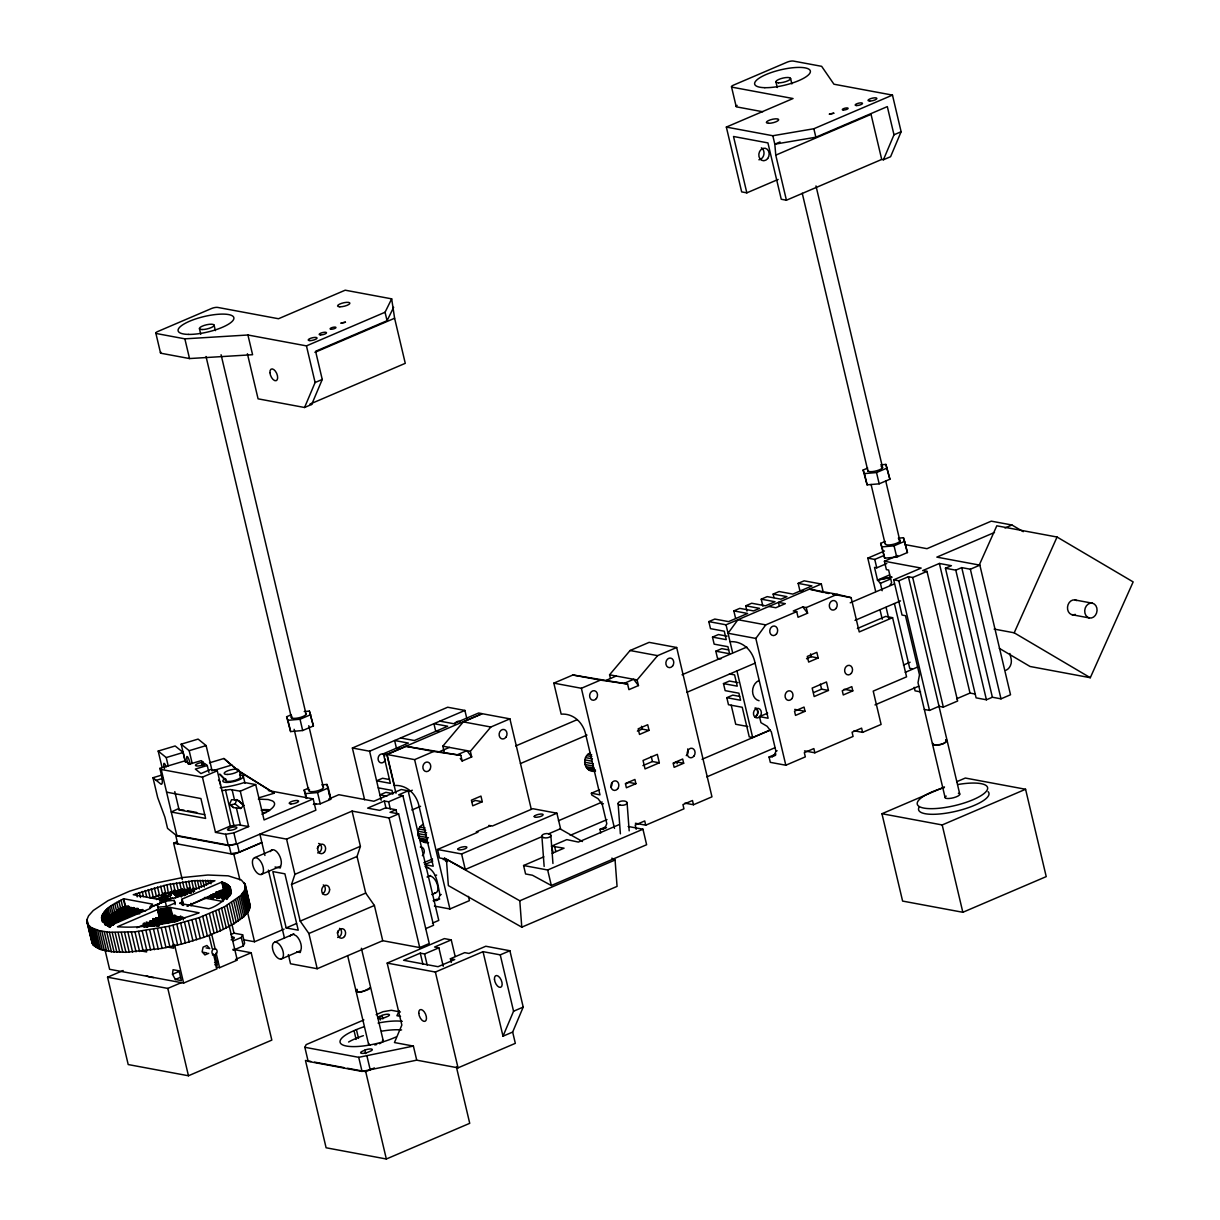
<?xml version="1.0" encoding="UTF-8"?>
<svg xmlns="http://www.w3.org/2000/svg" width="1220" height="1220" viewBox="0 0 1220 1220"><rect width="100%" height="100%" fill="white"/><g stroke="black" fill="none" stroke-linecap="round" stroke-linejoin="round"><path stroke-width="1.5" d="M128.268 914.847L135.298 913.902L135.039 912.148L136.03 911.782L141.81 911.477L142.206 909.601M135.008 912.362L133.864 907.528L135.267 913.856L134.139 909.053M932.736 743.239C933.574 747.372 948.184 743.834 946.247 739.899M428.586 842.608C417.652 844.438 413.961 828.578 423.264 824.354M595.345 771.253C584.395 773.083 580.72 757.208 590.022 752.984M245.266 884.591L244.549 890.417L240.569 895.663L224.327 906.872L199.226 917.623L169.107 926.239L134.917 931.821L109.388 932.248L99.674 930.829L91.164 927.581L87.566 923.952L87.001 919.544L88.572 915.823L93.269 910.486L108.061 900.635L129.671 891.164L155.535 883.143L182.649 877.546L207.842 875.014L228.155 875.838L241.24 879.925L245.266 884.591L250.161 905.408L248.499 911.416L243.787 916.754L234.011 923.769L220.439 930.769L203.892 937.341L181.536 944.097L162.107 948.382L125.965 952.317L111.401 951.722L100.421 949.434L92.842 944.661L91.653 939.263M101.55 917.577C104.127 907.543 115.534 903.349 123.723 898.774L152.622 904.157L150.243 906.475L150.548 908.336L110.578 925.446L104.097 922.503L101.55 917.577L102.343 920.947M172.493 974.277L173.057 969.717L179.081 970.83L181.383 980.59L175.36 979.477L172.493 974.277L179.157 971.41M243.664 805.505L238.876 800.671L234.484 799.847L231.541 799.74L229.68 803.904L233.386 807.548L240.737 808.479L243.664 805.505L248.636 826.55L233.874 832.879L225.654 834.266L215.498 832.375L202.444 777.155L161.223 769.469L159.866 768.371L185.15 760.792L189.359 764.193L201.254 760.624L203.481 762.439L204.304 765.931M932.522 743.559L932.904 744.581C937.021 745.45 946.262 744.474 946.644 740.067L945.729 739.778M211.624 897.157L211.029 898.332L218.212 896.349M180.743 890.188L182.085 895.144L180.24 896.105M396.851 813.45L395.966 809.745L390.019 812.291L398.62 813.893L429.257 943.518L419.726 947.589L382.729 940.696L317.215 968.726L308.889 933.513L300.196 921.115L291.534 884.485L294.904 874.343L286.578 839.116L259.89 834.144L264.923 855.449M382.729 940.696L374.403 905.469L365.71 893.086L357.048 856.455L360.403 846.299L352.077 811.087L286.578 839.116M233.386 807.548L230.153 804.941L235.17 803.98L236.71 799.557L243.725 805.23M425.048 866.413C437.324 869.906 437.477 884.912 440.039 894.992L438.636 898.499L436.272 900.482L433.161 900.741L436.638 899.247M767.639 713.151L759.511 716.628L760.944 722.667L767.151 726.312L771.33 731.832L775.92 751.261L774.517 754.753L772.153 756.736L769.058 756.995L770.323 762.347L785.817 765.23L805.322 756.873L804.331 752.649L813.862 748.577L814.853 752.801L853.07 736.453L852.078 732.213L861.61 728.142L862.601 732.366L881.099 724.451L873.215 691.115L906.567 676.841L892.582 617.671L885.705 616.39L857.355 628.529M247.416 353.754L258.076 398.833L304.558 407.495L315.111 382.516L306.449 345.885L247.919 334.997L184.86 338.84L156.648 333.579A4.514 1.25 -13.3 0 1 157.639 331.565L211.609 308.477A4.514 1.25 -13.3 0 1 217.755 307.425L278.495 318.74L345.199 290.192L391.666 298.854L394.609 318.252L405.269 363.331L309.971 404.11L311.695 404.43L322.248 379.466L315.599 351.284L387.06 320.707L393.663 307.303M181.841 899.17L221.827 882.06C242.704 887.672 219.264 906.307 208.666 908.747L179.782 903.364C184.754 901.626 180.011 894.245 183.366 904.813M191.037 905.85L190.93 903.395M512.659 1032.059L503.006 1036.192L513.559 1011.227L500.246 954.863L483.029 951.661L435.387 972.05L387.182 963.083L401.837 1025.059L394.457 1042.551L413.397 1046.074L416.721 1060.165L458.034 1067.851L515.328 1043.344L512.659 1032.059L523.212 1007.095L509.899 950.746L485.789 946.247L468.998 953.445L464.698 952.637L450.409 958.752L451.278 962.443M883.432 159.759L893.986 134.795L887.321 106.613L815.86 137.204L774.822 144.189L775.767 155.138L786.427 200.217L881.709 159.439L883.432 159.759L890.585 156.709L901.122 131.729L892.476 95.099L833.946 84.21L821.639 66.322L793.427 61.076A4.514 1.25 -13.3 0 0 787.266 62.113L733.312 85.217A4.514 1.25 -13.3 0 0 732.32 87.23L793.046 98.53L726.342 127.078L741.668 191.891L746.838 192.851L778.116 179.462M317.246 848.54L318.329 846.055M337.223 933.071L338.306 930.586M979.202 565.15L996.801 525.805L1057.054 537.029L1133.151 581.909L1090.299 677.71L1030.061 666.486L999.302 648.338M994.117 629.078L1014.201 632.814L1057.054 537.029M399.382 1010.587L396.912 1015.711L400.526 1016.382M387.06 320.707L385.062 312.244L391.666 298.854M233.142 950.258L243.298 945.912L241.301 937.463L242.627 934.779L234.011 933.178L230.733 934.581M243.298 945.912L244.625 943.228L242.627 934.779M416.721 1060.165L362.05 1071.419L308.172 1061.385L304.847 1047.294L306.159 1044.61L363.88 1019.92M890.051 585.127L891.622 582.733L888.633 570.045L886.391 569.633L884.409 561.23L897.768 555.512M217.679 897.325L217.114 898.072L216.062 893.116M785.817 765.23L755.836 638.441L765.748 624.884L796.721 611.632L798.048 617.274L807.579 613.187L806.252 607.56L802.806 606.919L793.274 610.991L796.721 611.632M223.55 897.31L222.116 898.713L226.295 897.752L224.388 889.7M356.575 989.603C355.904 994.147 366.244 990.594 368.974 989.145C374.921 983.747 360.571 995.657 356.408 991.28L357.033 989.268M217.114 898.072L215.665 893.574M444.126 751.657L442.814 746.167L463.31 721.889L482.373 713.73L509.914 718.854L531.264 809.195M460.26 758.504L462.166 761.005L471.698 756.934L470.356 751.291L490.852 727.013L509.914 718.854M610.442 678.472L609.573 674.797L630.069 650.519L649.131 642.361L676.673 647.5L711.962 796.828L693.478 804.743L684.862 803.141M600.774 832.94L599.92 829.371L603.015 829.112L605.394 827.129L606.797 823.637L602.207 804.209L598.029 798.688L591.807 795.043L591.38 793.229L599.981 794.845L585.813 734.897C583.45 723.17 573.873 713.242 561.169 714.142L553.834 683.139L572.897 674.995L627.583 684.008L628.925 689.651L638.457 685.564L637.114 679.937L657.611 655.643L676.673 647.5M131.424 907.436C120.81 906.795 110.501 914.832 104.356 923.082L102.358 914.634M175.436 897.752L180.011 896.181M158.417 894.87L157.746 896.181M222.192 898.667L220.469 890.524M156.541 899.567C159.027 897.005 172.645 893.314 170.22 898.545M179.782 903.364L180.728 902.663M182.024 895.221L176.519 895.77L180.59 893.01L173.499 894.245L175.893 892.125L168.512 894.275L167.003 884.729L133.254 894.702L162.153 900.07L174.963 897.889L214.933 880.779L194.575 880.657L167.003 884.729M111.66 914.71L113.963 924.363L109.281 925.431M165.63 893.62L164.425 894.901L161.68 894.733M116.098 912.011L118.462 921.695L116.022 911.889L118.462 921.695L112.941 922.762M166.454 893.162L196.572 889.105L194.575 880.657M261.98 814.243L266.982 811.788A34.663 9.607 -13.3 0 0 272.35 800.884L268.171 799.527L258.35 799.115M168.192 899.613L169.305 899.079M178.715 808.54L171.273 812.017L205.616 818.422L200.919 798.551L166.576 792.161M187.194 906.109L222.406 890.158L230.305 893.467L228.308 885.019M780.022 141.962L774.822 144.189L772.824 135.74L726.342 127.078M306.449 345.885L385.062 312.244M772.824 135.74L813.862 128.74L892.476 95.099M314.912 352.351L394.609 318.252M775.767 155.138L871.049 114.36L881.709 159.439M315.111 382.516L322.248 379.466M893.986 134.795L901.122 131.729M304.558 407.495L311.695 404.43M304.222 711.565L309.392 711.123L313.403 725.946L302.682 730.521L290.619 731.573L286.608 716.75L291.199 714.798M880.718 464.866L885.888 464.408L889.898 479.231L879.178 483.821L867.115 484.858L863.104 470.051L867.694 468.083M286.608 716.75L287.95 720.303L300.029 719.251L310.749 714.661M863.104 470.051L864.446 473.589L876.524 472.552L887.245 467.962M202.444 777.155L217.297 770.796L230.351 826.016L215.498 832.375M174.796 791.612L179.126 809.928L183.976 810.095M221.994 790.652L230.367 789.508L240.279 791.185L255.712 784.582L264.069 819.947L313.204 798.917L315.873 810.187L236.527 844.148L228.323 845.536L176.946 835.974L167.552 828.38L164.883 817.11L157.685 797.59L152.988 777.72L161.314 775.218M364.612 799.74L352.382 748.012L447.679 707.234L464.896 710.437L467.077 719.678M352.382 748.012L369.599 751.215L464.896 710.437M182.253 879.589L173.652 843.203L177.129 841.709M389.439 779.534L382.546 778.253L376.599 780.8L390.369 783.362L383.37 753.777L408.38 743.071L394.609 740.509L396.286 747.555L399.718 748.195M383.37 753.777L386.816 754.417L482.098 713.639L478.667 712.999L453.642 723.704L439.871 721.142M306.052 798.109L304.161 790.057L308.752 788.089M432.749 861.122L424.621 864.599L433.237 866.2L419.055 806.252C416.706 794.54 407.114 784.612 394.411 785.497L387.075 754.509L406.138 746.35L460.84 755.378L462.166 761.005M898.271 538.172L903.44 537.715L907.451 552.538L896.73 557.113L884.668 558.165L880.657 543.357L885.247 541.39M720.928 658.876L717.482 658.236L715.82 651.19L729.591 653.752L727.928 646.707L714.158 644.145L712.495 637.099L726.266 639.661L724.268 631.213L710.497 628.651L708.82 621.605L714.783 619.058L728.553 621.62L747.616 613.462L733.845 610.9L735.507 617.945M733.845 610.9L739.793 608.353L753.563 610.915L759.526 608.368L745.755 605.791L747.006 611.083M745.755 605.791L751.703 603.244L765.474 605.806L775.005 601.734L761.234 599.172L762.896 606.218M761.234 599.172L767.197 596.626L780.968 599.188L786.915 596.641L773.144 594.079L773.983 597.602M773.144 594.079L779.107 591.532L792.878 594.094L811.925 585.936L798.154 583.374L799.832 590.419L803.263 591.059M798.154 583.374L804.117 580.827L821.335 584.029L823.073 591.41M304.161 790.057L305.503 793.61L317.566 792.558L328.287 787.967L326.945 784.429L321.775 784.872M880.657 543.357L881.999 546.895L894.062 545.843L904.782 541.268M875.67 591.471L867.801 558.135L884.469 550.998M867.801 558.135L874.77 559.431L883.112 555.862M708.82 621.605L726.037 624.808L821.335 584.029M387.075 754.509L414.617 759.633L433.679 751.474L460.84 755.378M553.834 683.139L581.376 688.278L600.438 680.12L627.583 684.008M328.805 799.009L338.825 794.708L373.854 801.235L401.243 789.508L408.136 790.789L438.773 920.414L432.414 923.128M439.917 751.474L449.448 747.403M606.675 680.12L616.207 676.033M313.342 804.422L320.235 803.827L330.955 799.237L328.287 787.967M712.495 637.099L718.443 634.553L727.059 636.154M882.167 590.724L880.413 583.328L877.515 580.095L874.511 567.422L876.753 567.834L886.772 563.548M457.393 754.738L466.924 750.651L471.698 756.934M624.152 683.368L633.668 679.296L638.457 685.564M806.252 607.56L837.21 594.308L851.133 597.663L859.231 631.945L892.582 617.671M173.652 843.203L233.889 854.427L261.69 842.532M177.693 843.752L175.695 835.288L229.055 845.231L231.053 853.68L239.257 852.292L261.888 842.608M891.774 577.258L877.515 580.095L889.548 574.955M715.82 651.19L721.783 648.643L728.66 649.924M994.483 532.469L936.853 557.128L979.873 565.15L1010.526 694.759L1000.995 698.846L992.378 697.23L986.431 699.792L976.107 697.855L945.454 568.245L951.417 565.699L939.37 563.457L922.686 570.594L927.002 571.387L957.639 701.012L943.335 707.127L939.034 706.319L929.503 710.406L924.348 709.445M1004.96 527.986L1011.944 524.996L1023.275 531.676M880.413 583.328L890.432 579.042M945.119 797.666L918.019 682.666L919.468 674.858L905.469 615.688L902.037 615.048L893.711 579.82L921.161 568.078L884.409 561.23M425.612 928.679L433.542 925.294L402.905 795.669L388.616 801.784L384.315 800.991L367.632 808.128L379.679 810.37L385.642 807.823L395.966 809.745M408.136 790.789L398.604 794.876L402.905 795.669M893.711 579.82L898.865 580.781L908.397 576.709L912.697 577.502L927.002 571.387M254.66 857.675L272.182 850.172M408.807 791.704L412.314 790.209M515.663 745.984L576.968 719.754M682.056 674.767L746.869 647.042M850.218 602.802L894.016 584.075M117.059 920.551L142.816 909.525M157.212 904.538L165.203 901.122L174.17 900.345L175.177 902.983L167.201 906.399L158.219 907.177L157.212 904.538L158.219 908.763M126.865 906.735L129.198 916.433L122.854 917.226M157.441 909.617L117.455 926.727C145.272 928.877 173.164 922.335 199.135 912.819L170.251 907.436L157.441 909.617L159.439 918.08L136.838 927.749M945.454 568.245L955.794 570.167L961.741 567.62L970.357 569.221L979.873 565.15M352.077 811.087L389.088 817.979L398.62 813.893M187.316 906.14L223.824 890.524M261.202 874.496A9.043 4.621 66.8 0 0 260.165 860.786A9.043 4.621 66.8 0 0 252.433 862.967A9.043 4.621 66.8 0 0 261.202 874.496L280.463 866.261M411.841 810.034L420.595 806.283M520.437 763.567L587.003 735.08M686.845 692.35L755.165 663.116M855.006 620.385L900.543 600.896M147.986 926.559L154.65 923.692M770.003 730.094L752.679 737.52L749.248 736.865L742.248 707.28L728.477 704.718L726.815 697.672L740.586 700.25L738.923 693.204L725.153 690.627L723.475 683.596L729.438 681.034L738.039 682.636M294.904 874.343L360.403 846.299M472.216 801.814L475.404 800.457L482.281 801.738L480.954 796.096L471.423 800.168L472.75 805.81L482.281 801.738M637.389 731.131L642.147 729.087L649.04 730.368L647.713 724.741L638.182 728.813L639.509 734.44L649.04 730.368M806.527 658.754L811.285 656.711L818.178 657.992L816.836 652.349L807.304 656.436L808.646 662.063L818.178 657.992M726.815 697.672L732.762 695.125L739.655 696.407M291.534 884.485L357.048 856.455M232.929 949.343L251.183 952.744L271.831 1040.096L188.459 1075.765L128.207 1064.557L107.558 977.205L123.189 970.51M476.288 831.842L490.577 825.726M541.497 836.844L465.278 869.479L446.398 859.231L439.505 857.934L437.507 849.486L478.011 832.162M232.837 941.077L241.301 937.463M642.925 765.611L652.441 761.524L659.334 762.805L657.336 754.356L643.047 760.472L645.044 768.92L659.334 762.805M813.633 692.548L821.578 689.147L828.456 690.428L826.459 681.98L812.169 688.095L814.167 696.544L828.456 690.428M208.742 953.308L204.929 954.94L202.108 951.844L203.084 947.132L206.897 945.5L209.733 948.58L206.058 947.894M423.858 862.677L432.52 858.971M591.38 793.229L599.508 789.752M300.196 921.115L365.71 893.086M286.181 927.932L298.229 930.174L284.9 873.825L272.853 871.583L286.181 927.932L296.551 923.494M243.588 939.736L254.538 941.764L284.077 929.137M437.507 849.486L461.602 853.969L556.899 813.191L560.559 828.7L548.436 833.885M625.86 783.774L629.032 782.401L635.91 783.697L634.918 779.458L625.387 783.545L626.394 787.769L635.91 783.697M673.608 763.339L676.78 761.966L683.673 763.262L682.666 759.023L673.135 763.11L674.141 767.334L683.673 763.262M903.425 665.083L910.105 662.216M175.36 979.477L180.362 977.327M214.552 962.702L217.77 961.329M805.047 711.306L795.516 715.393L794.525 711.168L804.041 707.082L805.047 711.306L794.723 709.384M852.795 690.871L843.264 694.958L842.273 690.733L851.804 686.646L852.795 690.871L844.194 689.269M274.652 942.206L293.913 933.956M427.046 876.997L430.538 875.487M558.409 820.77L602.207 802.028M702.049 759.297L770.354 730.063M905.24 672.342L917.501 667.096M107.558 977.205L167.811 988.413L181.704 982.481M235.552 959.423L251.183 952.744M104.935 949.572L109.602 969.29L183.625 983.076L216.977 968.802L213.485 954.07M216.001 967.018L219.6 967.689L237.275 960.11L229.009 925.111M435.449 875.579L436.638 875.06M602.207 804.209L603.397 803.705M308.889 933.513L374.403 905.469M281.179 959.027A9.043 4.621 66.8 0 0 280.158 945.317A9.043 4.621 66.8 0 0 272.411 947.498A9.043 4.621 66.8 0 0 281.179 959.027L300.455 950.792M431.819 894.565L435.326 893.07M570.197 835.349L606.98 819.611M706.822 776.881L775.142 747.646M874.984 704.916L918.767 686.174M553.148 852.902L551.547 846.146L566.797 839.619L578.371 842.074L618.86 824.735M440.039 894.992L441.228 894.489M775.92 751.261L777.109 750.742M599.92 829.371L605.12 827.145M769.058 756.995L775.981 754.021M436.272 900.482L439.734 898.987M603.015 829.112L606.492 827.633M772.153 756.736L775.615 755.256M628.132 826.459L642.955 829.219L646.63 844.728L551.333 885.506L532.454 875.243L525.576 873.962L523.578 865.514L543.83 856.852M552.263 853.237L564.067 848.19L551.547 846.146M434.427 906.094L449.921 908.976L469.441 900.619L468.434 896.395M635.391 823.256L645.731 825.178L683.947 808.829L682.941 804.605L692.472 800.518L693.478 804.743M523.578 865.514L547.673 869.997L642.955 829.219M956.663 698.785L970.007 693.067L975.177 694.028M519.796 900.787L615.078 860.009L617.061 886.391L521.779 927.169L448.365 885.613L446.398 859.231L519.796 900.787L521.779 927.169M387.182 963.083L444.37 938.607L451.247 939.888L455.167 956.48M443.226 966.255L438.88 947.833L424.575 953.948L420.275 953.14L403.607 960.277L438.026 966.697L454.709 959.56L450.409 958.752M451.247 939.888L434.579 947.025L438.88 947.833M500.246 954.863L509.899 950.746M376.126 1014.674L383.126 1011.685L391.33 1010.282L400.419 1011.975M379.649 1016.443L382.028 1015.421A4.819 1.342 -13.3 0 1 388.585 1014.308A4.819 1.342 -13.3 0 1 387.533 1016.458L385.154 1017.465A4.819 1.342 -13.3 0 1 378.581 1018.593A4.819 1.342 -13.3 0 1 379.649 1016.443L380.472 1019.966M396.012 1036.985L393.633 1038.006A34.663 9.607 -13.3 0 1 346.434 1046.043A34.663 9.607 -13.3 0 1 354.044 1030.626L356.423 1029.619A34.663 9.607 -13.3 0 1 364.185 1026.706M956.648 781.761L965.325 778.04L1025.578 789.264L1046.226 876.616L962.839 912.285L902.602 901.077L881.953 813.725L944.478 786.961M364.902 1050.145L362.523 1051.167A4.819 1.342 -13.3 0 0 361.471 1053.302A4.819 1.342 -13.3 0 0 368.028 1052.189L370.407 1051.167A4.819 1.342 -13.3 0 0 371.475 1049.032A4.819 1.342 -13.3 0 0 364.902 1050.145L365.741 1053.668M347.441 1068.247L365.71 1071.648L374.387 1067.927M881.953 813.725L942.191 824.949L1025.578 789.264M513.559 1011.227L523.212 1007.095M310.932 1061.446L305.457 1060.439L326.106 1147.776L386.344 1159L469.73 1123.315L456.387 1066.905M172.569 898.042L150.045 907.436L165.203 901.122L166.53 906.75M212.295 898.103L211.685 894.824L212.143 898.149M222.619 896.761L216.809 898.408L215.696 893.558L216.275 896.669M217.739 898.332L216.062 891.942M174.658 894.458L176.9 893.696M172.432 893.025L175.283 892.11M170.251 907.436L174.978 921.954M223.733 898.499L221.659 890.493M162.001 767.136L158.188 751.062L175.161 745.969L183.183 752.481L185.15 760.792M185.425 762.271L181.155 744.185L198.113 739.091L206.134 745.588L212.127 770.948M158.188 751.062L166.225 757.559L183.183 752.481M181.155 744.185L189.176 750.681L206.134 745.588M208.925 772.489L207.278 765.504L205.036 763.705L204.03 764.452A5.124 1.418 -13.3 0 1 195.642 765.657A5.124 1.418 -13.3 0 1 201.666 762.53L203.481 762.439M209.504 762.82L223.9 758.504L239.577 771.757L274.302 793.183L258.777 797.834M152.988 777.72L156.206 780.342L162.87 778.345M207.278 765.504L195.383 769.073L200.934 773.571L210.419 769.515L217.297 770.796M213.927 770.399L231.922 765.001M169 893.192L150.197 898.011L148.2 889.563M427.259 841.251L423.416 841.647M176.519 895.77L178.944 895.282M109.449 925.37L112.392 924.684L109.617 925.324L107.787 917.303L109.968 927.032L107.589 917.348M109.556 906.978L113.963 924.363L108.946 925.477L112.27 924.714M109.068 925.477L113.963 924.363M877.515 580.095L891.835 577.014M304.847 1047.294L358.726 1057.328L413.397 1046.074M230.351 826.016L238.723 824.872L248.636 826.55M229.055 845.231L237.26 843.828L239.257 852.292M151.844 897.371L157.822 896.273M117.7 919.971L123.555 919.041L120.826 907.741L122.93 919.331L120.292 908.077L122.64 919.361L120.048 909.739M116.784 922.152L114.497 912.484M127.642 916.769L123.373 898.942M160.857 352.123A4.514 1.25 -13.3 0 0 161.314 353.312L189.527 358.558L252.586 354.715L247.919 334.997M132.202 914.253L130.677 907.817L132.538 914.237M132.858 914.222L131.18 907.787M133.163 914.207L131.638 907.771M133.758 914.192L132.233 907.756L134.032 914.192M211.792 896.364L205.555 898.484L205.021 897.31M159.088 926.087L157.197 918.05L159.439 918.08M137.341 911.736L136.579 908.519L137.692 911.721M132.644 907.756L134.566 914.177L133.468 907.588M762.744 111.752L736.971 106.948A4.514 1.25 -13.3 0 1 737.139 105.347M786.427 200.217L781.257 199.256L767.929 142.908L733.51 136.487L746.838 192.851M1011.944 524.996L991.28 521.154L926.971 548.68L904.843 544.547M1075.216 599.996L1092.418 603.198A7.534 6.13 -79.5 0 1 1095.316 615.399A7.534 6.13 -79.5 0 1 1084.931 613.126A7.534 6.13 -79.5 0 1 1092.418 603.198M1072.136 614.743L1089.353 617.945M837.21 594.308L809.424 589.123L823.332 592.478M825.178 592.828L828.883 593.515M832.589 594.201L851.133 597.663M768.92 606.462L775.798 607.743L785.329 603.656L778.451 602.375L779.321 606.035M765.748 624.884L737.947 619.714L728.035 633.256L755.836 638.441M911.95 668.728L909.723 668.301L894.428 603.61M730.033 641.705C742.827 640.79 752.587 650.672 754.951 662.506L768.112 718.229L759.511 716.628M920.566 691.877L915.046 690.84L914.207 687.317M630.069 650.519L657.611 655.643M729.423 673.928L734.592 674.889L737.246 686.159L723.475 683.596M609.573 674.797L637.114 679.937M572.897 674.995L600.438 680.12M854 730.765L862.601 732.366M747.768 726.51L735.721 724.268L731.207 705.19M804.529 750.879L814.853 752.801M463.31 721.889L490.852 727.013M588.238 754.067L591.685 754.707M586.713 755.653L591.883 756.613M585.554 757.62L592.432 758.901M439.032 731.375L435.586 730.734L433.923 723.689L447.694 726.251L414.342 740.525L400.572 737.963M584.837 759.862L591.715 761.143M584.593 762.21L593.21 763.812M584.868 764.498L593.484 766.099M585.63 766.587L594.247 768.188M586.835 768.31L595.436 769.911M588.375 769.576L595.543 771.04M442.814 746.167L470.356 751.291M406.138 746.35L433.679 751.474M556.899 813.191L532.804 808.707L492.3 826.047L488.854 825.406M378.261 787.846L392.032 790.407L392.87 793.93M392.764 793.625L385.886 792.344L379.923 794.891L386.816 796.172M255.712 784.582L244.442 782.493A34.663 9.607 -13.3 0 1 220.21 787.739M268.339 790.56L313.204 798.917M419.954 827.007L425.124 827.968M418.796 828.99L425.688 830.271M418.079 831.216L426.68 832.818M417.85 833.565L426.451 835.166M418.125 835.852L428.449 837.789M418.872 837.942L427.488 839.543M420.076 839.68L426.954 840.961M421.617 840.946L426.786 841.907M187.621 810.781L196.771 812.474M179.126 809.928L204.731 814.686M275.034 867.008L280.264 867.969L281.286 863.928A9.485 4.849 66.8 0 0 277.184 852.185A9.485 4.849 66.8 0 0 270.23 851.621M204.243 897.996L222.955 901.488M125.721 907.222L145.592 910.928M172.249 915.885L184.891 918.248M139.675 913.826L136.579 913.261L115.137 922.427L111.157 905.819M296.75 951.859L300.242 952.5L301.279 948.459A9.485 4.849 66.8 0 0 296.429 935.969L293.425 934.276L291 934.947A9.485 4.849 66.8 0 0 290.207 936.152M317.215 968.726L290.528 963.769L288.362 954.589M203.237 952.271L206.912 952.957M212.463 954.955L215.055 955.443L217.358 965.203L214.781 964.715M167.704 947.071L173.728 948.184L172.965 944.936M141.2 950.929L146.644 951.951M314.592 1062.132L343.796 1067.576M224.068 890.585L222.406 890.158L224.404 898.286M559.629 828.609L582.458 841.526M611.815 858.148L615.078 860.009M1014.201 632.814L1090.299 677.71M237.168 769.82L274.302 793.183M122.656 918.401L123.555 919.041L120.566 907.573M128.573 915.64L129.198 916.433M232.959 766.404L239.577 771.757L240.401 775.264M235.17 803.98L240.737 808.479M156.206 780.342L160.613 783.911A13.557 2.73 73.3 0 0 161.223 774.151L159.866 768.371M223.9 758.504L231.556 765.26M129.106 916.357L126.56 906.414M220.103 774.242L224.831 779.031M219.493 774.242L225.41 780.221M248.072 901.366L250.161 905.408M802.806 606.919L807.579 613.187M889.898 479.231L885.888 464.408M907.451 552.538L903.44 537.715M313.403 725.946L309.392 711.123M228.506 890.722L229.817 895.602M174.17 890.768L175.329 895.617L174.689 892.278M228.445 890.691L229.589 895.526M181.475 889.487L182.634 894.321L181.292 889.288M107.787 917.379L110.09 927.032M105.774 924.836L104.157 919.971L105.316 924.882M1009.855 653.493L1011.105 658.769A9.043 7.366 -79.5 0 1 1005.951 670.283M970.357 569.221L1000.995 698.846M961.741 567.62L992.378 697.23M955.794 570.167L986.431 699.792M939.37 563.457L970.007 693.067M813.862 128.74L815.86 137.204M912.697 577.502L943.335 707.127M908.397 576.709L939.034 706.319M790.56 78.355L791.871 83.921M815.982 185.928L882.639 467.855M885.705 480.848L900.177 542.046M938.76 705.267L959.744 794.052M894.062 545.843L896.73 557.113M876.524 472.552L879.178 483.821M898.865 580.781L929.503 710.406M775.935 81.969L777.262 87.535M802.241 193.248L868.015 471.469M871.08 484.462L885.11 543.815M864.446 473.589L867.115 484.858M881.999 546.895L884.668 558.165M942.191 824.949L962.839 912.285M874.77 559.431L876.753 567.834M886.101 607.362L888.724 618.448M880.047 609.985L882.243 619.241M731.497 86.772L736.163 106.506M820.374 684.084L821.578 689.147M810.614 653.889L811.285 656.711M726.037 624.808L732.595 652.517M736.956 671L752.679 737.52M676.78 761.966L677.207 763.781M651.251 756.461L652.441 761.524M641.491 726.266L642.147 729.087M645.731 825.178L644.724 820.953L635.193 825.04L636.199 829.264M581.376 688.278L614.499 828.395M554.612 846.421L555.801 851.499M547.673 869.997L551.333 885.506M461.602 853.969L465.278 869.479M483.029 951.661L503.006 1036.192M414.617 759.633L449.921 908.976M386.816 754.417L395.982 793.229M435.387 972.05L458.034 1067.851M388.616 801.784L390.369 809.195M424.575 953.948L427.198 965.005M389.088 817.979L419.726 947.589M384.315 800.991L386.069 808.403M420.275 953.14L422.898 964.196M369.599 751.215L381.174 800.168M382.028 1015.421L382.866 1018.944M329.187 792.924L330.391 797.987M326.945 784.429L329.613 795.699M214.064 325.069L215.376 330.62M221.079 354.745L306.144 714.569M308.767 725.702L323.239 786.9M361.379 948.275L383.248 1040.752M317.566 792.558L320.235 803.827M300.029 719.251L302.682 730.521M199.439 328.683L200.766 334.234M206.027 356.499L291.519 718.183M294.142 729.316L308.614 790.514M347.639 955.595L368.623 1044.366M305.503 793.61L306.647 798.429M287.95 720.303L290.619 731.573M366.93 1055.94L370.27 1070.016M356.423 1029.619L358.512 1038.418M365.71 1071.648L386.344 1159M354.044 1030.626L356.118 1039.44M358.726 1057.328L362.05 1071.419M184.86 338.84L189.527 358.558M155.84 333.136L160.491 352.854M268.4 870.135L284.458 938.058M243.314 776.179L244.976 783.225M240.279 791.185L243.558 805.063M232.075 789.66L234.484 799.847M236.329 807.655L240.431 825.025M225.487 789.935L233.843 825.299M233.874 832.879L236.527 844.148M244.839 883.554L250.207 906.521M244.213 882.578L246.333 891.545M247.187 895.129L248.88 902.297M245.403 887.977L250.069 907.695M245.067 889.182L249.734 908.9M244.549 890.417L249.2 910.135M243.832 891.683L248.499 911.416M233.889 854.427L239.913 879.894M247.233 910.837L254.538 941.764M242.933 892.979L247.599 912.712M241.85 894.306L246.501 914.039M240.569 895.663L245.235 915.381M225.654 834.266L228.323 845.536M239.135 897.035L243.787 916.754M237.504 898.408L242.17 918.141M235.719 899.811L240.37 919.529M202.062 762.866L202.901 766.343M201.666 762.53L202.489 766.023M233.752 901.214L238.418 920.947M230.275 887.306L231.068 890.691M229.772 886.498L231.373 893.269M229.116 885.735L231.114 894.184M229.329 892.003L230 895.358M227.347 884.347L229.787 895.404M231.632 902.632L236.283 922.351M228.46 890.63L229.695 895.465L228.537 890.646M228.262 890.676L229.406 895.51M226.234 883.722L229.024 895.602M228.841 895.648L227.698 890.829L228.658 895.709M226.966 891.012L228.491 897.447M224.983 883.143L228.308 897.508M226.615 891.119L227.972 897.6M226.279 891.21L227.789 897.645M229.345 904.051L234.011 923.769M226.112 891.24L227.469 897.737M223.595 882.609L225.593 891.057M225.776 891.332L227.301 897.783M225.242 889.777L226.981 897.859M224.846 889.471L226.31 896.029M224.678 889.593L226.874 899.308M224.19 889.761L226.096 897.813M222.07 882.121L225.7 897.92M231.861 924.058L234.011 933.178M221.827 882.06L225.502 897.966M226.905 905.469L231.571 925.187M223.229 890.036L224.953 898.134M222.33 890.295L224.236 898.347M189.176 750.681L192.196 763.445M221.491 890.539L223.229 898.637M221.171 890.646L223.077 898.698M221.018 890.691L222.772 898.789M220.484 890.432L222.619 898.835M224.327 906.872L228.994 926.605M220.058 890.646L222.04 898.789M219.661 890.768L221.186 897.203M219.463 890.829L220.789 897.325M218.898 890.996L220.408 897.447M219.081 892.674L220.225 897.508M218.898 892.735L219.859 897.615M219.691 897.676L218.548 892.842L219.341 897.798M218.014 893.025L219.158 897.844M221.613 908.275L226.264 928.008M217.694 893.131L218.67 898.011M216.977 891.622L218.502 898.072M216.825 891.683L218.197 898.179M216.504 891.789L217.877 898.286M215.864 893.36L216.855 898.347M215.315 893.528L216.077 896.746M215.117 893.589L215.879 896.807M218.761 909.678L223.412 929.396M214.735 893.726L215.498 896.944M214.537 893.787L215.299 897.005M214.171 893.924L214.933 897.142M213.805 894.046L214.567 897.264M213.622 894.107L214.385 897.325M210.206 880.382L211.014 883.768M213.271 894.229L214.034 897.447M213.103 894.29L213.866 897.508M212.768 894.412L213.363 897.691M213.21 897.752L212.448 894.534L212.89 897.874M211.975 894.702L212.585 897.981M215.772 911.05L220.439 930.769M207.842 880.291L208.635 883.677M211.106 895.038L211.868 898.255L210.969 895.099M205.356 880.245L206.561 885.323M212.677 912.407L217.343 932.141M202.779 880.26L204.381 887.031M209.459 913.749L214.125 933.483M200.126 880.337L201.727 887.108M211.746 934.52L215.238 949.267M216.108 952.942L219.6 967.689M206.149 915.061L210.816 934.794M197.381 880.474L199.379 888.922M209.138 935.648L212.188 948.535M166.225 757.559L168.192 765.87M202.733 916.357L207.4 936.076M193.797 888.023L194.559 891.24M193.629 888.099L194.376 891.317M191.677 880.901L194.224 891.393M193.294 888.251L193.888 891.545M192.806 888.48L193.416 891.774M192.501 888.633L193.263 891.851M199.226 917.623L203.892 937.341M192.348 888.694L193.111 891.927M188.734 881.191L190.884 891.256M190 888.099L191.037 892.979M189.664 888.267L190.808 893.101M190.594 893.223L189.557 888.328L189.984 891.637M161.223 769.469L176.946 835.974M188.414 888.007L189.756 893.238M195.657 918.843L200.309 938.561M188.276 888.999L189.344 892.552M187.941 888.694L188.978 892.171M187.819 888.602L188.642 891.866M185.73 881.541L187.727 890.005M187.102 890.371L187.865 893.589L186.934 890.447M186.629 890.6L187.377 893.833M186.462 890.691L187.224 893.909M185.791 889.227L186.934 894.062M186.492 894.29L185.349 889.471L186.218 894.443M184.937 889.685L186.08 894.519M191.998 920.032L196.664 939.751M182.695 881.953L185.684 894.733M185.562 894.809L184.418 889.975L185.318 894.946M184.067 890.188L185.089 895.084M183.839 890.31L184.86 895.205M183.61 890.447L184.647 895.343M183.397 890.569L184.327 895.526M182.619 889.212L184.144 895.648M182.527 889.273L183.473 894.214M179.599 882.411L182.725 895.648M181.063 890.402L182.436 895.404M188.292 921.176L192.958 940.91M180.529 890.066L181.81 894.977M180.118 889.853L181.643 896.38M180.026 889.807L181.505 896.486M182.222 899.643L183.625 905.453M180.575 893.375L181.338 896.593M180.423 893.482L181.033 896.807M182.161 901.046L183 904.615M182.009 901.305L182.68 905.148M178.913 890.005L179.675 893.223M178.76 890.097L179.523 893.314M181.612 901.839L182.451 905.408M176.473 882.914L178.974 893.635M177.952 890.569L178.715 893.787M177.83 890.646L178.471 893.94M177.586 890.798L178.227 894.092M177.342 890.951L178.105 894.168M177.876 894.306L177.113 891.088L177.556 894.519M184.525 922.289L189.191 942.008M176.686 891.378L177.342 894.656M182.665 916.799L183.427 920.017M176.488 891.515L177.144 894.794M176.29 891.637L176.946 894.931M176.107 891.774L176.686 895.114M175.375 890.402L176.61 895.617M173.331 883.463L176.046 895.327M174.978 892.201L175.741 895.419M180.804 916.052L181.551 919.27M174.064 890.707L175.36 895.632M180.24 916.342L181.002 919.56M173.774 890.524L174.765 893.894M173.575 890.432L174.414 893.68M179.66 916.632L180.423 919.834M180.712 923.357L185.379 943.075M179.05 916.906L179.813 920.124M178.425 917.181L179.188 920.398M170.175 884.073L172.172 892.537M174.17 900.345L175.177 904.569M177.769 917.455L178.532 920.673M176.717 916.128L177.861 920.947M170.739 891.698L171.395 894.992M171.273 895.084L170.51 891.851L171.044 895.236M176.016 916.388L177.159 921.207M170.068 892.171L170.724 895.465M169.854 892.323L170.51 895.617M174.933 915.03L176.442 921.466M176.869 924.363L181.536 944.097M174.201 915.29L175.71 921.71M172.691 915.762L174.216 922.183M167.719 896.014L168.573 899.613M169.931 907.528L173.316 921.862M163.831 885.43L165.828 893.894M166.377 896.12L167.231 899.719M169.153 907.741L172.538 922.076M172.996 925.324L177.662 945.058M168.375 907.954L171.761 922.274M164.425 893.086L165.432 896.364M164.166 893.04L165.783 899.918M167.582 908.153L170.968 922.472M166.789 908.336L170.175 922.671M163.038 893.299L163.694 896.609M162.733 893.543L164.288 900.223M162.641 893.635L163.404 896.852M165.996 908.519L169.382 922.838M174.475 944.387L183.625 983.076M160.659 886.178L162.656 894.641M165.203 908.671L168.589 923.006M161.94 897.005L162.778 900.512M169.107 926.239L173.774 945.973M164.41 908.824L167.796 923.159M163.632 908.976L167.018 923.296M160.537 897.447L161.406 901.138M157.502 886.97L159.5 895.419M162.855 909.098L166.24 923.418M162.077 909.205L165.462 923.54M159.24 897.951L160.095 901.58M161.314 909.312L164.7 923.631M165.219 927.109L169.87 946.827M160.567 909.403L163.953 923.723M159.835 909.479L163.221 923.799M154.376 887.794L156.374 896.243M159.103 909.54L162.489 923.86M158.402 909.586L161.787 923.906M157.715 909.617L161.101 923.937M159.057 918.08L160.567 924.516M161.314 927.917L165.981 947.635M158.402 918.08L159.927 924.516M151.265 888.663L153.262 897.112M157.792 918.08L159.301 924.501M156.633 918.019L158.524 926.041M156.084 917.959L157.99 925.995M155.58 917.897L157.471 925.934M155.474 919.422L156.999 925.843M157.441 928.649L162.107 948.382M155.031 919.331L156.541 925.751M154.604 919.224L156.129 925.644M154.223 919.102L155.748 925.538M153.873 918.965L155.398 925.401M153.567 918.828L155.093 925.248M153.293 918.675L154.803 925.095M153.049 918.507L154.574 924.928M153.003 919.743L154.711 926.178M152.652 920.886L153.903 926.178M145.18 890.493L146.766 897.264M151.661 920.902L152.912 926.178M167.811 988.413L188.459 1075.765M153.583 929.335L158.249 949.068M150.7 920.886L151.951 926.163M149.785 920.841L151.036 926.132M142.206 891.469L143.396 896.547M149.328 922.549L150.151 926.071M148.489 922.472L149.328 925.995M149.755 929.96L154.422 949.694M147.696 922.366L148.535 925.888M146.964 922.244L147.788 925.766M139.278 892.461L140.483 897.539M146.263 922.106L147.513 927.383M146.034 923.692L146.873 927.215M145.454 923.51L146.278 927.032M144.905 923.311L145.744 926.834M144.433 923.082L145.256 926.605M145.958 930.524L150.624 950.243M136.426 893.497L137.235 896.868M143.625 923.448L144.356 927.352M143.289 923.464L144.112 926.986M138.089 908.488L139.004 911.706M137.768 908.488L138.699 911.706M137.28 908.503L138.211 911.721M137.113 908.503L137.875 911.721M142.221 931.028L146.888 950.746M136.228 908.534L136.991 911.752M136.045 908.534L136.808 911.752M135.466 908.549L136.426 911.767M135.267 908.564L136.03 911.782M132.919 907.741L134.444 914.192M138.546 931.455L143.197 951.173M131.943 907.771L133.605 914.207M131.333 907.787L133.01 914.222M130.525 907.817L132.034 914.268M129.823 907.863L131.516 914.283M129.64 907.878L131.165 914.314L128.893 906.292M134.917 931.821L139.583 951.539M128.512 906.307L130.403 914.36M128.115 906.338L130.22 914.375M127.917 906.353L129.823 914.405M127.52 906.384L129.411 914.436M127.307 906.399L129.213 914.451M126.468 906.277L128.359 915.153M126.377 906.795L128.344 915.091M125.95 907.085L128.512 916.723L126.804 906.811M123.723 898.774L128.085 916.738M125.507 907.101L127.932 916.754M131.379 932.111L136.045 951.844M125.05 907.131L127.337 916.799M124.73 907.161L127.17 916.799M124.409 907.192L126.682 916.845M124.226 907.192L126.514 916.861M123.891 907.222L126.346 916.876M123.708 907.238L125.995 916.906M123.54 907.253L125.828 916.921M123.357 907.268L125.645 916.937M122.991 907.314L125.279 916.967M121.054 900.07L124.898 916.998M122.427 907.36L124.699 917.028M122.412 909.022L124.303 917.059M127.932 932.339L132.583 952.057M122 909.053L124.104 917.089M121.802 909.083L123.693 917.135M121.207 907.497L123.495 917.15M118.828 901.214L123.159 918.797M120.475 908.824L122.854 918.568M120.353 909.708L122.64 919.361M119.895 909.754L122.183 919.407M119.575 909.784L122.015 919.422M119.407 909.8L121.695 919.453L119.072 909.845M124.562 932.507L129.228 952.225M118.904 909.861L121.192 919.514M116.724 902.373L121.024 919.529M118.386 909.922L120.658 919.575M118.02 909.967L120.49 919.605M117.837 909.983L120.109 919.636M117.638 910.013L119.926 919.666M117.257 910.059L119.545 919.712M116.876 910.105L119.148 919.773M116.662 910.135L118.95 919.788M114.741 903.517L118.752 919.819M116.434 911.828L118.34 919.88M121.299 932.583L125.965 952.317M115.595 911.797L118.02 921.527M115.32 911.676L117.898 922L116.083 912.072M115.107 911.569L117.593 922.03M114.985 912.423L117.44 922.061M112.88 904.676L117.105 922.106M114.161 912.529L116.617 922.168M113.978 912.56L116.266 922.228M113.811 912.59L116.083 922.244M113.445 912.636L115.915 922.274M118.142 932.614L122.808 952.332M113.262 912.667L115.549 922.335M113.079 912.697L115.366 922.351M112.88 914.405L114.787 922.442M112.301 914.497L114.405 922.503M112.087 914.527L113.994 922.579M111.523 916.189L113.506 924.257M111.02 915.046L113.46 924.684L111.584 914.756M115.107 932.568L119.758 952.286M110.7 915.091L112.987 924.76M110.379 915.153L112.82 924.775M110.212 915.183L112.484 924.836M109.861 915.244L112.316 924.867M108.092 908.107L111.965 924.928M109.51 915.305L111.798 924.958M109.343 917.013L111.249 925.065M109.159 917.043L111.066 925.095M106.78 909.236L110.486 925.202M112.179 932.446L116.846 952.164M108.382 917.196L110.288 925.233M107.985 917.272L109.891 925.309M105.591 910.349L107.589 918.812M108.138 920.612L108.9 923.83M107.07 917.745L109.51 927.368L107.741 917.425M107.284 919.392L108.809 925.827M106.948 919.453L108.641 925.858M106.78 919.484L108.305 925.934M104.569 911.447L108.138 925.965M106.262 919.59L107.787 926.041M109.388 932.248L114.055 951.981M105.713 919.712L107.421 926.117M105.53 919.743L106.674 924.577M103.685 912.529L106.491 924.623M104.966 919.88L106.293 924.653M104.767 919.91L105.911 924.745M102.938 913.597L105.713 924.79M106.75 932.004L111.401 951.722M104.203 921.542L104.966 924.76M101.931 915.64L103.532 922.411M101.656 916.616L102.861 921.695M101.58 918.492L102.388 921.862M104.234 931.668L108.9 951.402M101.885 931.287L106.536 951.005M99.674 930.829L104.34 950.548M97.63 930.296L102.297 950.029M95.755 929.716L100.421 949.434M94.047 929.06L98.713 948.794M92.522 928.359L97.173 948.077M91.164 927.581L95.816 947.315M89.975 926.758L94.641 946.476M88.984 925.873L93.65 945.607M87.001 919.544L92.842 944.661M86.849 920.703L91.515 940.437M86.894 921.832L92.232 943.67M229.253 892.43L230.016 895.648L229.36 892.399M224.922 889.868L226.813 897.92L225.06 889.822M176.198 895.48L175.055 890.646L175.832 895.541M115.625 912.346L117.898 922L115.61 912.346M104.569 920.048L105.24 923.357M224.907 890.112L226.691 899.43M215.787 892.781L216.809 898.408M182.329 889.38L183.122 894.275M627.065 802.577L629.184 830.851M618.113 803.675L620.385 833.824M550.83 835.197L552.95 863.47M541.893 836.295L544.15 866.444M988.078 791.658A36.158 10.034 -13.3 0 1 955.062 811.483A36.158 10.034 -13.3 0 1 918.95 807.427M958.035 784.49A36.158 10.034 -13.3 0 1 982.451 794.723A36.158 10.034 -13.3 0 1 923.845 808.082A36.158 10.034 -13.3 0 1 944.295 787.617M959.576 793.808A7.534 2.089 -13.3 0 1 951.264 798.231A7.534 2.089 -13.3 0 1 946.171 796.096M958.386 793.305A7.534 2.089 -13.3 0 1 959.301 793.595M898.682 539.758A7.534 2.089 -13.3 0 1 894.412 544.029A7.534 2.089 -13.3 0 1 885.461 543.54M881.13 466.452A7.534 2.089 -13.3 0 1 876.875 470.722A7.534 2.089 -13.3 0 1 867.923 470.234M348.584 1042.017A36.158 10.034 -13.3 0 1 357.856 1037.671M359.183 1037.152A36.158 10.034 -13.3 0 1 363.377 1035.688M381.54 1031.19A36.158 10.034 -13.3 0 1 401.578 1029.939M382.409 1040.141A7.534 2.089 -13.3 0 1 382.195 1042.337M380.975 1043.024A7.534 2.089 -13.3 0 1 379.42 1043.695M376.69 1044.534A7.534 2.089 -13.3 0 1 374.769 1044.93M369.98 1045.113A7.534 2.089 -13.3 0 1 368.897 1043.481M323.087 786.763A7.534 2.089 -13.3 0 1 316.01 791.201A7.534 2.089 -13.3 0 1 309.514 789.599M305.549 713.456A7.534 2.089 -13.3 0 1 298.458 717.894A7.534 2.089 -13.3 0 1 291.976 716.292M687.653 748.973A4.819 3.919 -79.5 0 1 686.265 755.653M611.815 782.721A4.819 3.919 -79.5 0 1 610.823 787.434M420.29 847.015A4.819 3.919 -79.5 0 1 424.133 850.157A4.819 3.919 -79.5 0 1 422.349 855.723M454.786 723.872A4.514 3.675 -79.5 0 1 459.849 721.721M385.383 759.191A4.514 3.675 -79.5 0 1 379.969 762.485A4.514 3.675 -79.5 0 1 379.145 755.515A4.514 3.675 -79.5 0 1 384.986 755.836M218.456 780.083A7.534 7.076 -51 0 1 220.423 785.222M261.171 810.293A34.663 9.607 -13.3 0 1 269.483 810.583M188.322 764.193A5.276 1.067 73.3 0 1 187.011 756.461A5.276 1.067 73.3 0 1 190.152 763.888M164.486 768.585A5.276 1.067 73.3 0 1 163.922 763.415A5.276 1.067 73.3 0 1 166.164 766.922M240.081 776.408A7.686 2.135 -13.3 0 1 232.867 780.937A7.686 2.135 -13.3 0 1 226.234 779.305M239.577 774.974A10.553 2.928 -13.3 0 1 241.057 778.878A10.553 2.928 -13.3 0 1 226.585 782.447A10.553 2.928 -13.3 0 1 225.105 778.558M262.635 812.566A36.158 10.034 -13.3 0 1 266.402 812.52M231.373 937.112A5.124 1.418 -13.3 0 1 234.316 937.844A5.124 1.418 -13.3 0 1 231.098 939.857M110.746 926.453A5.124 1.418 -13.3 0 1 111.432 925.98M153.72 977.601A36.158 10.034 -13.3 0 1 146.415 975.786M323.285 884.912A4.819 3.919 -79.5 0 1 325.267 889.471A4.819 3.919 -79.5 0 1 322.4 893.772M318.618 843.447A4.819 3.919 -79.5 0 1 321.562 848.388A4.819 3.919 -79.5 0 1 317.673 852.932M339.556 928.359A4.819 3.919 -79.5 0 1 341.447 933.529A4.819 3.919 -79.5 0 1 337.665 937.463M315.995 803.614A8.433 2.333 -13.3 0 1 313.937 803.888M262.575 809.653A36.158 10.034 -13.3 0 1 269.712 809.79M754.89 708.088A4.514 3.675 -79.5 0 1 757.681 712.129A4.514 3.675 -79.5 0 1 754.966 716.735M755.912 708.164A4.819 3.919 -79.5 0 1 757.91 712.724A4.819 3.919 -79.5 0 1 755.043 717.009M759.069 700.737A10.553 8.586 -79.5 0 1 752.572 691.313A10.553 8.586 -79.5 0 1 758.886 680.562M444.69 857.751A4.819 3.919 -79.5 0 1 443.257 859.643M447.145 861.716A4.819 3.919 -79.5 0 1 444.324 858.621M1075.338 614.407A7.534 6.13 -79.5 0 1 1067.53 607.026A7.534 6.13 -79.5 0 1 1076.711 600.575M428.098 876.707A9.043 4.621 66.8 0 1 436.882 883.249A9.043 4.621 66.8 0 1 434.411 892.948M425.871 867.679A18.086 9.226 66.8 0 1 428.418 867.603M378.078 1023.061A34.663 9.607 -13.3 0 1 402.264 1021.353M761.371 147.818A6.329 5.154 -79.5 0 1 763.857 154.62A6.329 5.154 -79.5 0 1 758.886 159.79M458.018 849.013L458.003 849.349A4.819 1.342 -13.3 0 0 460.672 849.852L462.959 849.471A4.392 1.22 -13.3 0 0 466.543 847.946L466.863 847.198A4.819 1.342 -13.3 0 0 464.195 846.711L461.907 847.077A4.392 1.22 -13.3 0 0 458.339 848.617L458.018 849.013M534.253 816.378L534.238 816.729A4.819 1.342 -13.3 0 0 536.907 817.232L539.194 816.851A4.392 1.22 -13.3 0 0 542.763 815.326L543.098 814.579A4.819 1.342 -13.3 0 0 540.429 814.076L538.142 814.457A4.392 1.22 -13.3 0 0 534.558 815.982L534.253 816.378M341.051 323.117L345.428 322.202L341.051 323.117M829.417 114.131L833.779 113.216L829.417 114.131M329.598 889.654L329.476 890.905A4.819 3.919 -79.5 0 1 322.873 893.726A4.819 3.919 -79.5 0 1 324.581 885.552L325.603 885.278A4.819 3.919 -79.5 0 1 329.598 889.654M176.275 895.419L175.207 890.524L176.244 895.434M109.678 927.337L107.406 917.684L109.51 927.368M105.073 923.525L104.325 920.307L105.011 923.54M778.604 82.823A7.534 2.089 -13.3 0 0 790.499 78.919A7.534 2.089 -13.3 0 0 780.632 78.72A7.534 2.089 -13.3 0 0 778.604 82.823M202.108 329.537A7.534 2.089 -13.3 0 0 214.003 325.633A7.534 2.089 -13.3 0 0 204.137 325.435A7.534 2.089 -13.3 0 0 202.108 329.537M543.617 837.621A4.514 2.165 -4.3 0 0 550.83 835.761A4.514 2.165 -4.3 0 0 544.623 833.839A4.514 2.165 -4.3 0 0 543.617 837.621M619.851 805.002A4.514 2.165 -4.3 0 0 627.065 803.141A4.514 2.165 -4.3 0 0 620.858 801.22A4.514 2.165 -4.3 0 0 619.851 805.002M672.647 665.922A4.819 3.919 -79.5 0 0 670.802 658.114A4.819 3.919 -79.5 0 0 665.998 664.473A4.819 3.919 -79.5 0 0 672.647 665.922M596.397 698.557A4.819 3.919 -79.5 0 0 594.552 690.749A4.819 3.919 -79.5 0 0 589.763 697.093A4.819 3.919 -79.5 0 0 596.397 698.557M693.951 756.095A4.819 3.919 -79.5 0 0 692.106 748.287A4.819 3.919 -79.5 0 0 687.317 754.631A4.819 3.919 -79.5 0 0 693.951 756.095M617.716 788.715A4.819 3.919 -79.5 0 0 615.871 780.907A4.819 3.919 -79.5 0 0 611.067 787.266A4.819 3.919 -79.5 0 0 617.716 788.715M229.238 830.332A4.819 1.342 -13.3 0 0 236.848 827.831A4.819 1.342 -13.3 0 0 230.534 827.694A4.819 1.342 -13.3 0 0 229.238 830.332M290.955 803.919A4.819 1.342 -13.3 0 0 298.565 801.418A4.819 1.342 -13.3 0 0 292.251 801.281A4.819 1.342 -13.3 0 0 290.955 803.919M227.621 774.456A7.534 2.089 -13.3 0 0 238.815 770.262A7.534 2.089 -13.3 0 0 227.987 770.674A7.534 2.089 -13.3 0 0 227.621 774.456M216.382 953.842A3.157 2.577 -79.5 0 0 215.162 948.718A3.157 2.577 -79.5 0 0 212.021 952.881A3.157 2.577 -79.5 0 0 216.382 953.842M324.505 852.002A4.819 3.919 -79.5 0 0 322.659 844.194A4.819 3.919 -79.5 0 0 317.871 850.553A4.819 3.919 -79.5 0 0 324.505 852.002M344.482 936.533A4.819 3.919 -79.5 0 0 342.637 928.725A4.819 3.919 -79.5 0 0 337.848 935.084A4.819 3.919 -79.5 0 0 344.482 936.533M760.243 716.231A4.819 3.919 -79.5 0 0 758.398 708.423A4.819 3.919 -79.5 0 0 753.609 714.783A4.819 3.919 -79.5 0 0 760.243 716.231M776.53 633.881A4.819 3.919 -79.5 0 0 774.685 626.073A4.819 3.919 -79.5 0 0 769.896 632.417A4.819 3.919 -79.5 0 0 776.53 633.881M836.081 608.399A4.819 3.919 -79.5 0 0 834.236 600.575A4.819 3.919 -79.5 0 0 829.447 606.935A4.819 3.919 -79.5 0 0 836.081 608.399M851.407 673.196A4.819 3.919 -79.5 0 0 849.562 665.388A4.819 3.919 -79.5 0 0 844.774 671.747A4.819 3.919 -79.5 0 0 851.407 673.196M791.856 698.679A4.819 3.919 -79.5 0 0 790.011 690.871A4.819 3.919 -79.5 0 0 785.207 697.23A4.819 3.919 -79.5 0 0 791.856 698.679M505.888 737.292A4.819 3.919 -79.5 0 0 504.043 729.484A4.819 3.919 -79.5 0 0 499.254 735.828A4.819 3.919 -79.5 0 0 505.888 737.292M429.638 769.911A4.819 3.919 -79.5 0 0 427.793 762.103A4.819 3.919 -79.5 0 0 423.004 768.463A4.819 3.919 -79.5 0 0 429.638 769.911M494.451 979.263A6.329 3.233 66.8 0 0 500.581 987.331A6.329 3.233 66.8 0 0 499.864 977.738A6.329 3.233 66.8 0 0 494.451 979.263M418.765 1013.286A6.329 3.233 66.8 0 0 424.895 1021.353A6.329 3.233 66.8 0 0 424.179 1011.761A6.329 3.233 66.8 0 0 418.765 1013.286M339.846 306.799A6.329 1.754 -13.3 0 0 349.835 303.521A6.329 1.754 -13.3 0 0 341.554 303.353A6.329 1.754 -13.3 0 0 339.846 306.799M188.353 334.402A28.624 7.945 -13.3 0 0 233.554 319.564A28.624 7.945 -13.3 0 0 196.054 318.801A28.624 7.945 -13.3 0 0 188.353 334.402M309.88 340.609A4.514 1.25 -13.3 0 0 317.017 338.26A4.514 1.25 -13.3 0 0 311.1 338.138A4.514 1.25 -13.3 0 0 309.88 340.609M331.184 329.232A3.019 0.839 -13.3 0 0 335.942 327.677A3.019 0.839 -13.3 0 0 331.992 327.585A3.019 0.839 -13.3 0 0 331.184 329.232M320.54 334.921A3.767 1.052 -13.3 0 0 326.487 332.969A3.767 1.052 -13.3 0 0 321.546 332.862A3.767 1.052 -13.3 0 0 320.54 334.921M269.94 372.649A6.329 3.233 66.8 0 0 276.086 380.716A6.329 3.233 66.8 0 0 275.354 371.124A6.329 3.233 66.8 0 0 269.94 372.649M768.646 123.296A6.329 1.754 -13.3 0 0 778.634 120.017A6.329 1.754 -13.3 0 0 770.354 119.85A6.329 1.754 -13.3 0 0 768.646 123.296M767.7 158.524A6.329 5.154 -79.5 0 0 765.275 148.276A6.329 5.154 -79.5 0 0 758.992 156.618A6.329 5.154 -79.5 0 0 767.7 158.524M764.848 87.688A28.624 7.945 -13.3 0 0 810.049 72.849A28.624 7.945 -13.3 0 0 772.55 72.102A28.624 7.945 -13.3 0 0 764.848 87.688M869.707 101.031A4.514 1.25 -13.3 0 0 876.829 98.683A4.514 1.25 -13.3 0 0 870.912 98.561A4.514 1.25 -13.3 0 0 869.707 101.031M843.371 110.044A3.019 0.839 -13.3 0 0 848.113 108.488A3.019 0.839 -13.3 0 0 844.179 108.412A3.019 0.839 -13.3 0 0 843.371 110.044M856.531 105.545A3.767 1.052 -13.3 0 0 862.479 103.593A3.767 1.052 -13.3 0 0 857.538 103.486A3.767 1.052 -13.3 0 0 856.531 105.545"/></g></svg>
